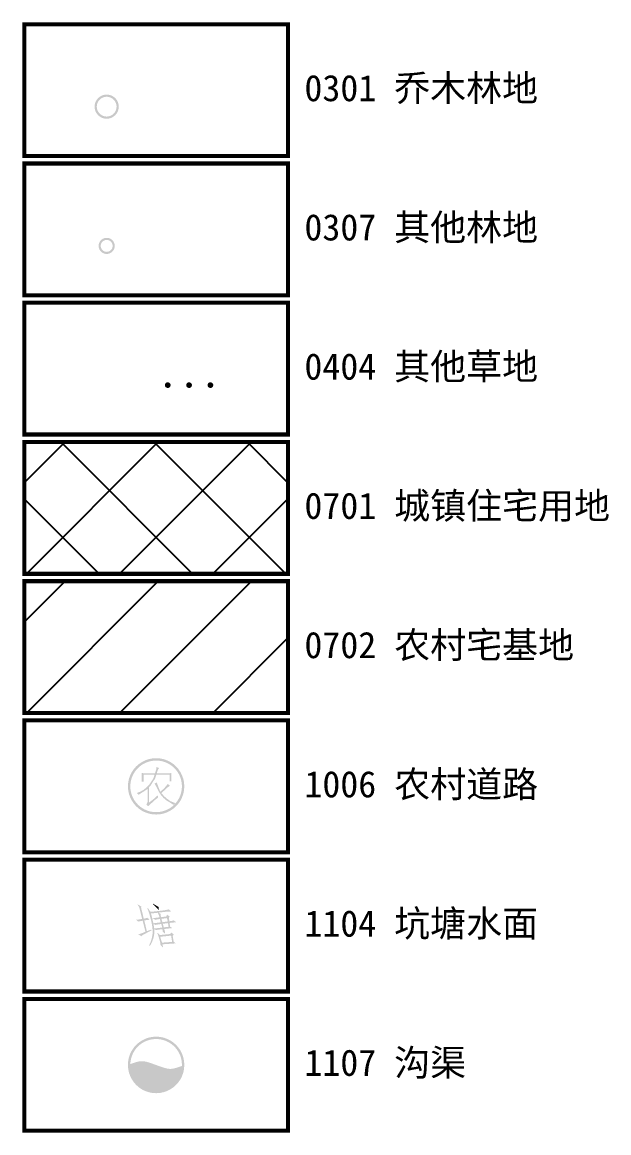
# Model space of a CAD drawing. Header units: millimetres. Extents: x 36 to 39581050, y -68 to 4134463.
# Drawn here: x 39581032.22 to 39581050.02, y 4134370.78 to 4134404.48 of the extents above; entities that cross this region are included whole.
import ezdxf

# ---------------------------------------------------------------- set-up
doc = ezdxf.new("R2010")
doc.units = ezdxf.units.MM
doc.layers.add('勘测定界图_DLWK_图廓__国家2017地形图图廓__LEGEND_MODEL', color=7, linetype='CONTINUOUS', lineweight=0)
doc.styles.add('仿宋_GB2312', font='FangSong-Regular(1).ttf')

msp = doc.modelspace()

# ---------------------------------------------------------------- hatches: boundary and pattern name
at = {"layer": '勘测定界图_DLWK_图廓__国家2017地形图图廓__LEGEND_MODEL'}
h = msp.add_hatch(color=116, dxfattribs=at)
h.paths.add_polyline_path([(39581034.784, 4134402.286), (39581034.735, 4134402.282), (39581034.687, 4134402.272), (39581034.642, 4134402.257), (39581034.599, 4134402.235), (39581034.56, 4134402.209), (39581034.525, 4134402.178), (39581034.494, 4134402.143), (39581034.468, 4134402.104), (39581034.446, 4134402.061), (39581034.431, 4134402.016), (39581034.421, 4134401.969), (39581034.418, 4134401.919), (39581034.421, 4134401.869), (39581034.431, 4134401.822), (39581034.446, 4134401.776), (39581034.468, 4134401.734), (39581034.494, 4134401.695), (39581034.525, 4134401.66), (39581034.56, 4134401.629), (39581034.599, 4134401.602), (39581034.642, 4134401.581), (39581034.687, 4134401.565), (39581034.735, 4134401.556), (39581034.784, 4134401.552), (39581034.834, 4134401.556), (39581034.882, 4134401.565), (39581034.927, 4134401.581), (39581034.969, 4134401.602), (39581035.008, 4134401.629), (39581035.043, 4134401.66), (39581035.074, 4134401.695), (39581035.101, 4134401.734), (39581035.122, 4134401.776), (39581035.138, 4134401.822), (39581035.147, 4134401.869), (39581035.151, 4134401.919), (39581035.147, 4134401.969), (39581035.138, 4134402.016), (39581035.122, 4134402.061), (39581035.101, 4134402.104), (39581035.074, 4134402.143), (39581035.043, 4134402.178), (39581035.008, 4134402.209), (39581034.969, 4134402.235), (39581034.927, 4134402.257), (39581034.882, 4134402.272), (39581034.834, 4134402.282)])
h.paths.add_polyline_path([(39581034.784, 4134401.619), (39581034.744, 4134401.622), (39581034.705, 4134401.63), (39581034.668, 4134401.643), (39581034.633, 4134401.66), (39581034.601, 4134401.682), (39581034.572, 4134401.707), (39581034.547, 4134401.736), (39581034.525, 4134401.768), (39581034.508, 4134401.802), (39581034.495, 4134401.839), (39581034.487, 4134401.878), (39581034.484, 4134401.919), (39581034.487, 4134401.96), (39581034.495, 4134401.999), (39581034.508, 4134402.036), (39581034.525, 4134402.07), (39581034.547, 4134402.102), (39581034.572, 4134402.131), (39581034.601, 4134402.156), (39581034.633, 4134402.178), (39581034.668, 4134402.195), (39581034.705, 4134402.208), (39581034.744, 4134402.216), (39581034.784, 4134402.219), (39581034.825, 4134402.216), (39581034.864, 4134402.208), (39581034.901, 4134402.195), (39581034.935, 4134402.178), (39581034.967, 4134402.156), (39581034.996, 4134402.131), (39581035.022, 4134402.102), (39581035.043, 4134402.07), (39581035.061, 4134402.036), (39581035.073, 4134401.999), (39581035.081, 4134401.96), (39581035.084, 4134401.919), (39581035.081, 4134401.878), (39581035.073, 4134401.839), (39581035.061, 4134401.802), (39581035.043, 4134401.768), (39581035.022, 4134401.736), (39581034.996, 4134401.707), (39581034.967, 4134401.682), (39581034.935, 4134401.66), (39581034.901, 4134401.643), (39581034.864, 4134401.63), (39581034.825, 4134401.622)], flags=0)
h = msp.add_hatch(color=114, dxfattribs=at)
h.paths.add_polyline_path([(39581034.78, 4134397.938), (39581034.747, 4134397.935), (39581034.715, 4134397.928), (39581034.685, 4134397.917), (39581034.657, 4134397.903), (39581034.632, 4134397.885), (39581034.608, 4134397.864), (39581034.588, 4134397.84), (39581034.571, 4134397.813), (39581034.557, 4134397.785), (39581034.547, 4134397.755), (39581034.542, 4134397.723), (39581034.54, 4134397.69), (39581034.543, 4134397.657), (39581034.55, 4134397.625), (39581034.561, 4134397.595), (39581034.575, 4134397.567), (39581034.593, 4134397.541), (39581034.615, 4134397.518), (39581034.638, 4134397.498), (39581034.665, 4134397.481), (39581034.693, 4134397.467), (39581034.723, 4134397.457), (39581034.755, 4134397.451), (39581034.788, 4134397.45), (39581034.822, 4134397.452), (39581034.853, 4134397.459), (39581034.883, 4134397.47), (39581034.911, 4134397.485), (39581034.937, 4134397.503), (39581034.96, 4134397.524), (39581034.98, 4134397.548), (39581034.997, 4134397.574), (39581035.011, 4134397.603), (39581035.021, 4134397.633), (39581035.027, 4134397.665), (39581035.029, 4134397.698), (39581035.026, 4134397.731), (39581035.019, 4134397.763), (39581035.008, 4134397.793), (39581034.993, 4134397.821), (39581034.975, 4134397.847), (39581034.954, 4134397.87), (39581034.93, 4134397.89), (39581034.904, 4134397.907), (39581034.875, 4134397.921), (39581034.845, 4134397.931), (39581034.813, 4134397.937)])
h.paths.add_polyline_path([(39581034.787, 4134397.513), (39581034.763, 4134397.515), (39581034.739, 4134397.519), (39581034.717, 4134397.526), (39581034.696, 4134397.536), (39581034.676, 4134397.549), (39581034.659, 4134397.564), (39581034.643, 4134397.581), (39581034.63, 4134397.6), (39581034.619, 4134397.621), (39581034.611, 4134397.643), (39581034.606, 4134397.666), (39581034.604, 4134397.691), (39581034.605, 4134397.715), (39581034.609, 4134397.739), (39581034.617, 4134397.761), (39581034.627, 4134397.782), (39581034.639, 4134397.802), (39581034.654, 4134397.819), (39581034.671, 4134397.835), (39581034.69, 4134397.848), (39581034.711, 4134397.859), (39581034.733, 4134397.867), (39581034.757, 4134397.872), (39581034.781, 4134397.875), (39581034.806, 4134397.873), (39581034.829, 4134397.869), (39581034.852, 4134397.862), (39581034.873, 4134397.851), (39581034.892, 4134397.839), (39581034.91, 4134397.824), (39581034.925, 4134397.807), (39581034.939, 4134397.788), (39581034.949, 4134397.767), (39581034.957, 4134397.745), (39581034.963, 4134397.722), (39581034.965, 4134397.697), (39581034.964, 4134397.673), (39581034.959, 4134397.649), (39581034.952, 4134397.627), (39581034.942, 4134397.606), (39581034.929, 4134397.586), (39581034.914, 4134397.568), (39581034.897, 4134397.553), (39581034.878, 4134397.54), (39581034.857, 4134397.529), (39581034.835, 4134397.521), (39581034.812, 4134397.515), (39581034.787, 4134397.513)], flags=0)
for color, points in [(114, [(39581036.637, 4134393.555), (39581036.626, 4134393.554), (39581036.614, 4134393.552), (39581036.604, 4134393.548), (39581036.594, 4134393.543), (39581036.585, 4134393.537), (39581036.576, 4134393.53), (39581036.569, 4134393.522), (39581036.563, 4134393.512), (39581036.558, 4134393.502), (39581036.554, 4134393.492), (39581036.552, 4134393.481), (39581036.551, 4134393.469), (39581036.552, 4134393.457), (39581036.554, 4134393.446), (39581036.558, 4134393.435), (39581036.563, 4134393.425), (39581036.569, 4134393.416), (39581036.576, 4134393.408), (39581036.585, 4134393.401), (39581036.594, 4134393.394), (39581036.604, 4134393.389), (39581036.614, 4134393.386), (39581036.626, 4134393.383), (39581036.637, 4134393.383), (39581036.649, 4134393.383), (39581036.66, 4134393.386), (39581036.671, 4134393.389), (39581036.681, 4134393.394), (39581036.69, 4134393.401), (39581036.698, 4134393.408), (39581036.706, 4134393.416), (39581036.712, 4134393.425), (39581036.717, 4134393.435), (39581036.72, 4134393.446), (39581036.723, 4134393.457), (39581036.724, 4134393.469), (39581036.723, 4134393.481), (39581036.72, 4134393.492), (39581036.717, 4134393.502), (39581036.712, 4134393.512), (39581036.706, 4134393.522), (39581036.698, 4134393.53), (39581036.69, 4134393.537), (39581036.681, 4134393.543), (39581036.671, 4134393.548), (39581036.66, 4134393.552), (39581036.649, 4134393.554)]), (114, [(39581037.284, 4134393.555), (39581037.272, 4134393.554), (39581037.261, 4134393.552), (39581037.251, 4134393.548), (39581037.241, 4134393.543), (39581037.231, 4134393.537), (39581037.223, 4134393.53), (39581037.216, 4134393.522), (39581037.21, 4134393.512), (39581037.205, 4134393.502), (39581037.201, 4134393.492), (39581037.199, 4134393.481), (39581037.198, 4134393.469), (39581037.199, 4134393.457), (39581037.201, 4134393.446), (39581037.205, 4134393.435), (39581037.21, 4134393.425), (39581037.216, 4134393.416), (39581037.223, 4134393.408), (39581037.231, 4134393.401), (39581037.241, 4134393.394), (39581037.251, 4134393.389), (39581037.261, 4134393.386), (39581037.272, 4134393.383), (39581037.284, 4134393.383), (39581037.296, 4134393.383), (39581037.307, 4134393.386), (39581037.318, 4134393.389), (39581037.328, 4134393.394), (39581037.337, 4134393.401), (39581037.345, 4134393.408), (39581037.352, 4134393.416), (39581037.359, 4134393.425), (39581037.364, 4134393.435), (39581037.367, 4134393.446), (39581037.37, 4134393.457), (39581037.37, 4134393.469), (39581037.37, 4134393.481), (39581037.367, 4134393.492), (39581037.364, 4134393.502), (39581037.359, 4134393.512), (39581037.352, 4134393.522), (39581037.345, 4134393.53), (39581037.337, 4134393.537), (39581037.328, 4134393.543), (39581037.318, 4134393.548), (39581037.307, 4134393.552), (39581037.296, 4134393.554)]), (114, [(39581037.931, 4134393.555), (39581037.919, 4134393.554), (39581037.908, 4134393.552), (39581037.897, 4134393.548), (39581037.888, 4134393.543), (39581037.878, 4134393.537), (39581037.87, 4134393.53), (39581037.863, 4134393.522), (39581037.857, 4134393.512), (39581037.852, 4134393.502), (39581037.848, 4134393.492), (39581037.846, 4134393.481), (39581037.845, 4134393.469), (39581037.846, 4134393.457), (39581037.848, 4134393.446), (39581037.852, 4134393.435), (39581037.857, 4134393.425), (39581037.863, 4134393.416), (39581037.87, 4134393.408), (39581037.878, 4134393.401), (39581037.888, 4134393.394), (39581037.897, 4134393.389), (39581037.908, 4134393.386), (39581037.919, 4134393.383), (39581037.931, 4134393.383), (39581037.943, 4134393.383), (39581037.954, 4134393.386), (39581037.965, 4134393.389), (39581037.975, 4134393.394), (39581037.984, 4134393.401), (39581037.992, 4134393.408), (39581037.999, 4134393.416), (39581038.006, 4134393.425), (39581038.011, 4134393.435), (39581038.014, 4134393.446), (39581038.017, 4134393.457), (39581038.017, 4134393.469), (39581038.017, 4134393.481), (39581038.014, 4134393.492), (39581038.011, 4134393.502), (39581038.006, 4134393.512), (39581037.999, 4134393.522), (39581037.992, 4134393.53), (39581037.984, 4134393.537), (39581037.975, 4134393.543), (39581037.965, 4134393.548), (39581037.954, 4134393.552), (39581037.943, 4134393.554)]), (0, [(39581036.746, 4134381.7), (39581036.746, 4134381.451), (39581036.691, 4134381.451), (39581036.691, 4134381.644), (39581036.29, 4134381.644), (39581036.249, 4134381.52), (39581036.18, 4134381.423), (39581036.124, 4134381.326), (39581036.069, 4134381.271), (39581036.069, 4134380.801), (39581036.18, 4134380.884), (39581036.276, 4134380.967), (39581036.332, 4134381.022), (39581036.345, 4134380.953), (39581036.235, 4134380.87), (39581036.18, 4134380.815), (39581036.083, 4134380.732), (39581036.041, 4134380.691), (39581035.986, 4134380.746), (39581036, 4134380.76), (39581036.028, 4134380.829), (39581036.028, 4134381.216), (39581035.945, 4134381.161), (39581035.834, 4134381.092), (39581035.751, 4134381.036), (39581035.696, 4134381.092), (39581035.806, 4134381.133), (39581035.903, 4134381.188), (39581035.986, 4134381.257), (39581036.069, 4134381.34), (39581036.138, 4134381.437), (39581036.207, 4134381.548), (39581036.235, 4134381.644), (39581035.903, 4134381.644), (39581035.903, 4134381.437), (39581035.848, 4134381.437), (39581035.848, 4134381.7), (39581035.931, 4134381.686), (39581036.249, 4134381.686), (39581036.29, 4134381.81), (39581036.29, 4134381.879), (39581036.373, 4134381.852), (39581036.332, 4134381.782), (39581036.304, 4134381.686), (39581036.677, 4134381.686)]), (0, [(39581036.87, 4134380.788), (39581036.815, 4134380.732), (39581036.705, 4134380.801), (39581036.594, 4134380.87), (39581036.511, 4134380.94), (39581036.428, 4134381.036), (39581036.373, 4134381.119), (39581036.318, 4134381.23), (39581036.29, 4134381.285), (39581036.235, 4134381.382), (39581036.304, 4134381.409), (39581036.345, 4134381.299), (39581036.387, 4134381.188), (39581036.414, 4134381.133), (39581036.525, 4134381.23), (39581036.594, 4134381.313), (39581036.636, 4134381.368), (39581036.705, 4134381.313), (39581036.622, 4134381.257), (39581036.539, 4134381.174), (39581036.442, 4134381.092), (39581036.525, 4134380.995), (39581036.622, 4134380.912), (39581036.718, 4134380.843), (39581036.829, 4134380.801)]), (150, [(39581036.094, 4134377.245), (39581036.083, 4134377.245), (39581036.072, 4134377.245), (39581036.06, 4134377.244), (39581036.048, 4134377.243), (39581036.035, 4134377.241), (39581036.021, 4134377.24), (39581036.007, 4134377.238), (39581035.992, 4134377.235), (39581035.976, 4134377.233), (39581035.96, 4134377.23), (39581035.943, 4134377.226), (39581035.926, 4134377.223), (39581036.004, 4134376.898), (39581036.139, 4134376.949), (39581036.15, 4134376.926), (39581036.102, 4134376.902), (39581036.059, 4134376.879), (39581036.019, 4134376.858), (39581035.983, 4134376.839), (39581035.95, 4134376.822), (39581035.922, 4134376.806), (39581035.897, 4134376.792), (39581035.876, 4134376.779), (39581035.859, 4134376.769), (39581035.846, 4134376.76), (39581035.836, 4134376.753), (39581035.831, 4134376.747), (39581035.741, 4134376.809), (39581035.753, 4134376.81), (39581035.766, 4134376.812), (39581035.78, 4134376.815), (39581035.795, 4134376.819), (39581035.812, 4134376.824), (39581035.829, 4134376.83), (39581035.848, 4134376.836), (39581035.868, 4134376.843), (39581035.889, 4134376.852), (39581035.912, 4134376.861), (39581035.935, 4134376.871), (39581035.96, 4134376.881), (39581035.876, 4134377.217), (39581035.856, 4134377.214), (39581035.838, 4134377.21), (39581035.821, 4134377.207), (39581035.807, 4134377.204), (39581035.793, 4134377.201), (39581035.782, 4134377.199), (39581035.772, 4134377.197), (39581035.764, 4134377.195), (39581035.757, 4134377.193), (39581035.752, 4134377.192), (39581035.749, 4134377.19), (39581035.747, 4134377.189), (39581035.674, 4134377.245), (39581035.685, 4134377.245), (39581035.696, 4134377.246), (39581035.709, 4134377.247), (39581035.722, 4134377.248), (39581035.736, 4134377.25), (39581035.751, 4134377.252), (39581035.767, 4134377.255), (39581035.784, 4134377.258), (39581035.801, 4134377.261), (39581035.819, 4134377.265), (39581035.839, 4134377.269), (39581035.859, 4134377.273), (39581035.792, 4134377.542), (39581035.788, 4134377.561), (39581035.783, 4134377.579), (39581035.779, 4134377.596), (39581035.774, 4134377.611), (39581035.768, 4134377.626), (39581035.762, 4134377.64), (39581035.756, 4134377.652), (39581035.749, 4134377.664), (39581035.742, 4134377.674), (39581035.735, 4134377.683), (39581035.727, 4134377.691), (39581035.719, 4134377.698), (39581035.73, 4134377.71), (39581035.842, 4134377.643), (39581035.838, 4134377.64), (39581035.834, 4134377.636), (39581035.832, 4134377.632), (39581035.83, 4134377.626), (39581035.829, 4134377.619), (39581035.829, 4134377.61), (39581035.83, 4134377.601), (39581035.832, 4134377.59), (39581035.835, 4134377.578), (39581035.838, 4134377.566), (39581035.842, 4134377.551), (39581035.848, 4134377.536), (39581035.909, 4134377.279), (39581035.923, 4134377.282), (39581035.935, 4134377.284), (39581035.947, 4134377.287), (39581035.958, 4134377.289), (39581035.968, 4134377.292), (39581035.978, 4134377.294), (39581035.986, 4134377.296), (39581035.994, 4134377.299), (39581036, 4134377.301), (39581036.006, 4134377.303), (39581036.011, 4134377.305), (39581036.016, 4134377.307), (39581036.094, 4134377.245)]), (150, [(39581036.195, 4134377.732), (39581036.209, 4134377.724), (39581036.223, 4134377.715), (39581036.237, 4134377.707), (39581036.251, 4134377.699), (39581036.265, 4134377.69), (39581036.279, 4134377.682), (39581036.293, 4134377.673), (39581036.307, 4134377.665), (39581036.321, 4134377.657), (39581036.335, 4134377.648), (39581036.349, 4134377.64), (39581036.363, 4134377.631), (39581036.363, 4134377.622), (39581036.364, 4134377.613), (39581036.365, 4134377.604), (39581036.365, 4134377.596), (39581036.365, 4134377.588), (39581036.365, 4134377.58), (39581036.365, 4134377.572), (39581036.365, 4134377.564), (39581036.365, 4134377.557), (39581036.364, 4134377.55), (39581036.363, 4134377.543), (39581036.363, 4134377.536), (39581036.349, 4134377.552), (39581036.336, 4134377.568), (39581036.322, 4134377.583), (39581036.308, 4134377.599), (39581036.294, 4134377.614), (39581036.28, 4134377.63), (39581036.265, 4134377.645), (39581036.251, 4134377.661), (39581036.236, 4134377.676), (39581036.22, 4134377.691), (39581036.205, 4134377.706), (39581036.189, 4134377.721)]), (7, [(39581036.284, 4134372.019), (39581036.23, 4134372.021), (39581036.176, 4134372.026), (39581036.123, 4134372.035), (39581036.071, 4134372.047), (39581036.02, 4134372.062), (39581035.971, 4134372.081), (39581035.922, 4134372.103), (39581035.875, 4134372.128), (39581035.83, 4134372.156), (39581035.787, 4134372.188), (39581035.745, 4134372.222), (39581035.705, 4134372.259), (39581035.669, 4134372.297), (39581035.636, 4134372.337), (39581035.606, 4134372.379), (39581035.578, 4134372.423), (39581035.553, 4134372.468), (39581035.532, 4134372.514), (39581035.513, 4134372.562), (39581035.497, 4134372.611), (39581035.485, 4134372.66), (39581035.475, 4134372.711), (39581035.469, 4134372.763), (39581035.466, 4134372.815), (39581035.512, 4134372.831), (39581035.555, 4134372.846), (39581035.594, 4134372.86), (39581035.631, 4134372.872), (39581035.665, 4134372.883), (39581035.696, 4134372.892), (39581035.726, 4134372.9), (39581035.754, 4134372.906), (39581035.78, 4134372.911), (39581035.806, 4134372.915), (39581035.83, 4134372.917), (39581035.855, 4134372.918), (39581035.879, 4134372.917), (39581035.904, 4134372.915), (39581035.93, 4134372.911), (39581035.957, 4134372.906), (39581035.987, 4134372.899), (39581036.018, 4134372.89), (39581036.052, 4134372.88), (39581036.088, 4134372.868), (39581036.129, 4134372.855), (39581036.172, 4134372.839), (39581036.22, 4134372.822), (39581036.272, 4134372.803), (39581036.323, 4134372.785), (39581036.37, 4134372.768), (39581036.414, 4134372.753), (39581036.455, 4134372.739), (39581036.493, 4134372.726), (39581036.529, 4134372.715), (39581036.563, 4134372.706), (39581036.596, 4134372.699), (39581036.627, 4134372.693), (39581036.657, 4134372.688), (39581036.686, 4134372.686), (39581036.715, 4134372.685), (39581036.715, 4134372.685), (39581036.741, 4134372.685), (39581036.767, 4134372.687), (39581036.793, 4134372.691), (39581036.821, 4134372.696), (39581036.849, 4134372.702), (39581036.878, 4134372.709), (39581036.909, 4134372.718), (39581036.943, 4134372.728), (39581036.978, 4134372.74), (39581037.016, 4134372.752), (39581037.057, 4134372.767), (39581037.101, 4134372.782), (39581037.096, 4134372.733), (39581037.088, 4134372.684), (39581037.078, 4134372.636), (39581037.065, 4134372.59), (39581037.048, 4134372.544), (39581037.03, 4134372.499), (39581037.008, 4134372.455), (39581036.984, 4134372.413), (39581036.957, 4134372.372), (39581036.928, 4134372.332), (39581036.896, 4134372.294), (39581036.862, 4134372.258), (39581036.822, 4134372.221), (39581036.781, 4134372.187), (39581036.737, 4134372.156), (39581036.692, 4134372.128), (39581036.645, 4134372.103), (39581036.597, 4134372.081), (39581036.547, 4134372.062), (39581036.496, 4134372.047), (39581036.445, 4134372.035), (39581036.392, 4134372.026), (39581036.338, 4134372.021), (39581036.284, 4134372.019)])]:
    msp.add_hatch(color=color, dxfattribs=at).paths.add_polyline_path(points)
h = msp.add_hatch(color=0, dxfattribs=at)
h.paths.add_polyline_path([(39581036.284, 4134382.149), (39581036.168, 4134382.141), (39581036.057, 4134382.119), (39581035.951, 4134382.082), (39581035.852, 4134382.032), (39581035.762, 4134381.971), (39581035.679, 4134381.899), (39581035.607, 4134381.817), (39581035.546, 4134381.726), (39581035.496, 4134381.627), (39581035.459, 4134381.521), (39581035.437, 4134381.41), (39581035.429, 4134381.294), (39581035.437, 4134381.178), (39581035.459, 4134381.067), (39581035.496, 4134380.961), (39581035.546, 4134380.862), (39581035.607, 4134380.771), (39581035.679, 4134380.689), (39581035.762, 4134380.617), (39581035.852, 4134380.555), (39581035.951, 4134380.506), (39581036.057, 4134380.469), (39581036.168, 4134380.446), (39581036.284, 4134380.439), (39581036.4, 4134380.446), (39581036.512, 4134380.469), (39581036.617, 4134380.506), (39581036.716, 4134380.555), (39581036.807, 4134380.617), (39581036.889, 4134380.689), (39581036.961, 4134380.771), (39581037.023, 4134380.862), (39581037.072, 4134380.961), (39581037.109, 4134381.067), (39581037.132, 4134381.178), (39581037.139, 4134381.294), (39581037.132, 4134381.41), (39581037.109, 4134381.521), (39581037.072, 4134381.627), (39581037.023, 4134381.726), (39581036.961, 4134381.817), (39581036.889, 4134381.899), (39581036.807, 4134381.971), (39581036.716, 4134382.032), (39581036.617, 4134382.082), (39581036.512, 4134382.119), (39581036.4, 4134382.141)])
h.paths.add_polyline_path([(39581036.284, 4134382.076), (39581036.311, 4134382.076), (39581036.337, 4134382.074), (39581036.363, 4134382.072), (39581036.389, 4134382.069), (39581036.414, 4134382.065), (39581036.44, 4134382.061), (39581036.465, 4134382.055), (39581036.49, 4134382.049), (39581036.515, 4134382.041), (39581036.54, 4134382.033), (39581036.564, 4134382.024), (39581036.589, 4134382.015), (39581036.612, 4134382.004), (39581036.634, 4134381.993), (39581036.657, 4134381.982), (39581036.678, 4134381.97), (39581036.7, 4134381.957), (39581036.721, 4134381.943), (39581036.741, 4134381.929), (39581036.761, 4134381.914), (39581036.781, 4134381.898), (39581036.8, 4134381.882), (39581036.819, 4134381.865), (39581036.837, 4134381.847), (39581036.855, 4134381.829), (39581036.872, 4134381.81), (39581036.888, 4134381.791), (39581036.904, 4134381.771), (39581036.919, 4134381.751), (39581036.933, 4134381.731), (39581036.947, 4134381.71), (39581036.96, 4134381.688), (39581036.972, 4134381.666), (39581036.984, 4134381.644), (39581036.995, 4134381.621), (39581037.005, 4134381.598), (39581037.015, 4134381.574), (39581037.023, 4134381.55), (39581037.032, 4134381.525), (39581037.039, 4134381.5), (39581037.045, 4134381.475), (39581037.051, 4134381.45), (39581037.055, 4134381.424), (39581037.059, 4134381.398), (39581037.062, 4134381.372), (39581037.064, 4134381.346), (39581037.066, 4134381.32), (39581037.066, 4134381.294), (39581037.066, 4134381.268), (39581037.064, 4134381.241), (39581037.062, 4134381.215), (39581037.059, 4134381.19), (39581037.055, 4134381.164), (39581037.051, 4134381.138), (39581037.045, 4134381.113), (39581037.039, 4134381.088), (39581037.032, 4134381.063), (39581037.023, 4134381.038), (39581037.015, 4134381.014), (39581037.005, 4134380.99), (39581036.995, 4134380.966), (39581036.984, 4134380.944), (39581036.972, 4134380.922), (39581036.96, 4134380.9), (39581036.947, 4134380.878), (39581036.933, 4134380.857), (39581036.919, 4134380.837), (39581036.904, 4134380.817), (39581036.888, 4134380.797), (39581036.872, 4134380.778), (39581036.855, 4134380.759), (39581036.837, 4134380.741), (39581036.819, 4134380.723), (39581036.8, 4134380.706), (39581036.781, 4134380.69), (39581036.761, 4134380.674), (39581036.741, 4134380.659), (39581036.721, 4134380.645), (39581036.7, 4134380.631), (39581036.678, 4134380.618), (39581036.657, 4134380.606), (39581036.634, 4134380.594), (39581036.612, 4134380.584), (39581036.589, 4134380.573), (39581036.564, 4134380.564), (39581036.54, 4134380.555), (39581036.515, 4134380.547), (39581036.49, 4134380.539), (39581036.465, 4134380.533), (39581036.44, 4134380.527), (39581036.414, 4134380.523), (39581036.389, 4134380.519), (39581036.363, 4134380.516), (39581036.337, 4134380.514), (39581036.311, 4134380.512), (39581036.284, 4134380.512), (39581036.258, 4134380.512), (39581036.232, 4134380.514), (39581036.206, 4134380.516), (39581036.18, 4134380.519), (39581036.154, 4134380.523), (39581036.129, 4134380.527), (39581036.103, 4134380.533), (39581036.078, 4134380.539), (39581036.053, 4134380.547), (39581036.028, 4134380.555), (39581036.004, 4134380.564), (39581035.98, 4134380.573), (39581035.957, 4134380.584), (39581035.934, 4134380.594), (39581035.912, 4134380.606), (39581035.89, 4134380.618), (39581035.869, 4134380.631), (39581035.848, 4134380.645), (39581035.827, 4134380.659), (39581035.807, 4134380.674), (39581035.787, 4134380.69), (39581035.768, 4134380.706), (39581035.749, 4134380.723), (39581035.731, 4134380.741), (39581035.714, 4134380.759), (39581035.697, 4134380.778), (39581035.68, 4134380.797), (39581035.665, 4134380.817), (39581035.65, 4134380.837), (39581035.635, 4134380.857), (39581035.622, 4134380.878), (39581035.609, 4134380.9), (39581035.596, 4134380.922), (39581035.585, 4134380.944), (39581035.574, 4134380.966), (39581035.564, 4134380.99), (39581035.554, 4134381.014), (39581035.545, 4134381.038), (39581035.537, 4134381.063), (39581035.53, 4134381.088), (39581035.523, 4134381.113), (39581035.518, 4134381.138), (39581035.513, 4134381.164), (39581035.509, 4134381.19), (39581035.506, 4134381.215), (39581035.504, 4134381.241), (39581035.503, 4134381.268), (39581035.502, 4134381.294), (39581035.503, 4134381.32), (39581035.504, 4134381.346), (39581035.506, 4134381.372), (39581035.509, 4134381.398), (39581035.513, 4134381.424), (39581035.518, 4134381.45), (39581035.523, 4134381.475), (39581035.53, 4134381.5), (39581035.537, 4134381.525), (39581035.545, 4134381.55), (39581035.554, 4134381.574), (39581035.564, 4134381.598), (39581035.574, 4134381.621), (39581035.585, 4134381.644), (39581035.596, 4134381.666), (39581035.609, 4134381.688), (39581035.622, 4134381.71), (39581035.635, 4134381.731), (39581035.65, 4134381.751), (39581035.665, 4134381.771), (39581035.68, 4134381.791), (39581035.697, 4134381.81), (39581035.714, 4134381.829), (39581035.731, 4134381.847), (39581035.749, 4134381.865), (39581035.768, 4134381.882), (39581035.787, 4134381.898), (39581035.807, 4134381.914), (39581035.827, 4134381.929), (39581035.848, 4134381.943), (39581035.869, 4134381.957), (39581035.89, 4134381.97), (39581035.912, 4134381.982), (39581035.934, 4134381.993), (39581035.957, 4134382.004), (39581035.98, 4134382.015), (39581036.004, 4134382.024), (39581036.028, 4134382.033), (39581036.053, 4134382.041), (39581036.078, 4134382.049), (39581036.103, 4134382.055), (39581036.129, 4134382.061), (39581036.154, 4134382.065), (39581036.18, 4134382.069), (39581036.206, 4134382.072), (39581036.232, 4134382.074), (39581036.258, 4134382.076)], flags=0)
h = msp.add_hatch(color=150, dxfattribs=at)
h.paths.add_polyline_path([(39581036.614, 4134377.402), (39581036.693, 4134377.346), (39581036.67, 4134377.307), (39581036.687, 4134377.2), (39581036.703, 4134377.202), (39581036.717, 4134377.204), (39581036.731, 4134377.206), (39581036.744, 4134377.209), (39581036.757, 4134377.211), (39581036.768, 4134377.213), (39581036.779, 4134377.215), (39581036.789, 4134377.218), (39581036.798, 4134377.22), (39581036.807, 4134377.223), (39581036.814, 4134377.226), (39581036.821, 4134377.228), (39581036.894, 4134377.167), (39581036.885, 4134377.167), (39581036.875, 4134377.166), (39581036.863, 4134377.166), (39581036.849, 4134377.165), (39581036.835, 4134377.164), (39581036.819, 4134377.163), (39581036.801, 4134377.161), (39581036.782, 4134377.159), (39581036.762, 4134377.157), (39581036.74, 4134377.155), (39581036.717, 4134377.153), (39581036.693, 4134377.15), (39581036.709, 4134377.038), (39581036.777, 4134376.993), (39581036.53, 4134376.965), (39581036.536, 4134376.942), (39581036.542, 4134376.921), (39581036.546, 4134376.902), (39581036.55, 4134376.886), (39581036.552, 4134376.871), (39581036.554, 4134376.859), (39581036.555, 4134376.849), (39581036.555, 4134376.841), (39581036.555, 4134376.835), (39581036.553, 4134376.832), (39581036.55, 4134376.83), (39581036.547, 4134376.831), (39581036.48, 4134376.887), (39581036.481, 4134376.893), (39581036.481, 4134376.898), (39581036.482, 4134376.904), (39581036.482, 4134376.91), (39581036.482, 4134376.916), (39581036.481, 4134376.922), (39581036.481, 4134376.928), (39581036.48, 4134376.934), (39581036.479, 4134376.941), (39581036.478, 4134376.947), (39581036.476, 4134376.953), (39581036.474, 4134376.96), (39581036.448, 4134376.957), (39581036.424, 4134376.954), (39581036.402, 4134376.952), (39581036.382, 4134376.949), (39581036.363, 4134376.947), (39581036.347, 4134376.944), (39581036.333, 4134376.942), (39581036.32, 4134376.94), (39581036.31, 4134376.938), (39581036.301, 4134376.936), (39581036.294, 4134376.934), (39581036.29, 4134376.932), (39581036.228, 4134376.96), (39581036.231, 4134376.917), (39581036.231, 4134376.874), (39581036.228, 4134376.831), (39581036.223, 4134376.789), (39581036.216, 4134376.746), (39581036.206, 4134376.704), (39581036.193, 4134376.661), (39581036.178, 4134376.619), (39581036.161, 4134376.577), (39581036.141, 4134376.535), (39581036.119, 4134376.493), (39581036.094, 4134376.451), (39581036.071, 4134376.467), (39581036.088, 4134376.502), (39581036.102, 4134376.537), (39581036.116, 4134376.571), (39581036.128, 4134376.605), (39581036.139, 4134376.638), (39581036.148, 4134376.67), (39581036.157, 4134376.702), (39581036.163, 4134376.733), (39581036.169, 4134376.764), (39581036.173, 4134376.795), (39581036.176, 4134376.824), (39581036.178, 4134376.853), (39581036.178, 4134376.883), (39581036.178, 4134376.914), (39581036.176, 4134376.945), (39581036.173, 4134376.978), (39581036.17, 4134377.013), (39581036.165, 4134377.048), (39581036.16, 4134377.084), (39581036.153, 4134377.122), (39581036.145, 4134377.161), (39581036.137, 4134377.201), (39581036.127, 4134377.242), (39581036.116, 4134377.284), (39581036.105, 4134377.326), (39581036.095, 4134377.364), (39581036.085, 4134377.4), (39581036.075, 4134377.432), (39581036.066, 4134377.462), (39581036.057, 4134377.489), (39581036.049, 4134377.512), (39581036.042, 4134377.533), (39581036.034, 4134377.551), (39581036.028, 4134377.566), (39581036.021, 4134377.578), (39581036.016, 4134377.587), (39581036.038, 4134377.598), (39581036.111, 4134377.486), (39581036.195, 4134377.494), (39581036.272, 4134377.502), (39581036.342, 4134377.51), (39581036.405, 4134377.517), (39581036.462, 4134377.524), (39581036.511, 4134377.531), (39581036.553, 4134377.537), (39581036.588, 4134377.543), (39581036.616, 4134377.549), (39581036.638, 4134377.554), (39581036.652, 4134377.559), (39581036.659, 4134377.564), (39581036.749, 4134377.497), (39581036.731, 4134377.497), (39581036.71, 4134377.496), (39581036.686, 4134377.495), (39581036.66, 4134377.493), (39581036.632, 4134377.491), (39581036.6, 4134377.489), (39581036.566, 4134377.486), (39581036.53, 4134377.482), (39581036.49, 4134377.478), (39581036.449, 4134377.474), (39581036.404, 4134377.469), (39581036.357, 4134377.463), (39581036.43, 4134377.419), (39581036.426, 4134377.417), (39581036.423, 4134377.415), (39581036.421, 4134377.412), (39581036.42, 4134377.408), (39581036.419, 4134377.403), (39581036.418, 4134377.398), (39581036.419, 4134377.391), (39581036.42, 4134377.384), (39581036.421, 4134377.376), (39581036.423, 4134377.367), (39581036.426, 4134377.357), (39581036.43, 4134377.346), (39581036.435, 4134377.324), (39581036.598, 4134377.346), (39581036.614, 4134377.402)])
h.paths.add_polyline_path([(39581036.374, 4134377.368), (39581036.37, 4134377.378), (39581036.366, 4134377.388), (39581036.363, 4134377.397), (39581036.359, 4134377.406), (39581036.355, 4134377.414), (39581036.351, 4134377.421), (39581036.348, 4134377.429), (39581036.344, 4134377.435), (39581036.34, 4134377.442), (39581036.336, 4134377.448), (39581036.333, 4134377.453), (39581036.329, 4134377.458), (39581036.127, 4134377.435), (39581036.133, 4134377.416), (39581036.139, 4134377.396), (39581036.145, 4134377.375), (39581036.15, 4134377.353), (39581036.156, 4134377.33), (39581036.162, 4134377.305), (39581036.169, 4134377.28), (39581036.175, 4134377.254), (39581036.181, 4134377.227), (39581036.187, 4134377.198), (39581036.194, 4134377.169), (39581036.2, 4134377.139), (39581036.209, 4134377.14), (39581036.22, 4134377.141), (39581036.233, 4134377.143), (39581036.247, 4134377.144), (39581036.264, 4134377.146), (39581036.281, 4134377.149), (39581036.301, 4134377.151), (39581036.322, 4134377.154), (39581036.345, 4134377.157), (39581036.37, 4134377.16), (39581036.396, 4134377.163), (39581036.424, 4134377.167), (39581036.396, 4134377.268), (39581036.378, 4134377.266), (39581036.361, 4134377.264), (39581036.346, 4134377.262), (39581036.331, 4134377.259), (39581036.318, 4134377.257), (39581036.307, 4134377.255), (39581036.296, 4134377.253), (39581036.287, 4134377.25), (39581036.279, 4134377.248), (39581036.272, 4134377.245), (39581036.266, 4134377.242), (39581036.262, 4134377.24), (39581036.178, 4134377.296), (39581036.19, 4134377.297), (39581036.204, 4134377.298), (39581036.218, 4134377.299), (39581036.233, 4134377.301), (39581036.249, 4134377.302), (39581036.266, 4134377.304), (39581036.284, 4134377.306), (39581036.302, 4134377.308), (39581036.322, 4134377.31), (39581036.342, 4134377.313), (39581036.363, 4134377.315), (39581036.385, 4134377.318), (39581036.374, 4134377.368)], flags=0)
h.paths.add_polyline_path([(39581036.223, 4134376.982), (39581036.234, 4134376.982), (39581036.247, 4134376.983), (39581036.261, 4134376.984), (39581036.277, 4134376.985), (39581036.295, 4134376.987), (39581036.315, 4134376.989), (39581036.336, 4134376.992), (39581036.359, 4134376.995), (39581036.384, 4134376.998), (39581036.411, 4134377.002), (39581036.439, 4134377.006), (39581036.469, 4134377.01), (39581036.441, 4134377.116), (39581036.417, 4134377.114), (39581036.396, 4134377.111), (39581036.375, 4134377.108), (39581036.357, 4134377.106), (39581036.34, 4134377.103), (39581036.325, 4134377.101), (39581036.311, 4134377.099), (39581036.299, 4134377.097), (39581036.289, 4134377.094), (39581036.28, 4134377.092), (39581036.273, 4134377.09), (39581036.267, 4134377.088), (39581036.206, 4134377.116), (39581036.208, 4134377.106), (39581036.209, 4134377.096), (39581036.211, 4134377.085), (39581036.213, 4134377.074), (39581036.214, 4134377.063), (39581036.216, 4134377.052), (39581036.217, 4134377.041), (39581036.218, 4134377.029), (39581036.219, 4134377.018), (39581036.221, 4134377.006), (39581036.222, 4134376.994)], flags=0)
h.paths.add_polyline_path([(39581036.474, 4134377.172), (39581036.637, 4134377.195), (39581036.614, 4134377.296), (39581036.446, 4134377.273), (39581036.474, 4134377.172)], flags=0)
h.paths.add_polyline_path([(39581036.519, 4134377.016), (39581036.665, 4134377.033), (39581036.642, 4134377.144), (39581036.486, 4134377.122), (39581036.519, 4134377.016)], flags=0)
h = msp.add_hatch(color=150, dxfattribs=at)
h.paths.add_polyline_path([(39581036.816, 4134376.579), (39581036.883, 4134376.529), (39581036.474, 4134376.501), (39581036.479, 4134376.487), (39581036.483, 4134376.475), (39581036.486, 4134376.463), (39581036.488, 4134376.453), (39581036.49, 4134376.444), (39581036.491, 4134376.435), (39581036.492, 4134376.428), (39581036.492, 4134376.421), (39581036.491, 4134376.416), (39581036.49, 4134376.411), (39581036.488, 4134376.408), (39581036.486, 4134376.406), (39581036.413, 4134376.49), (39581036.415, 4134376.494), (39581036.416, 4134376.498), (39581036.416, 4134376.504), (39581036.417, 4134376.51), (39581036.416, 4134376.516), (39581036.416, 4134376.523), (39581036.415, 4134376.531), (39581036.413, 4134376.539), (39581036.411, 4134376.548), (39581036.408, 4134376.558), (39581036.405, 4134376.568), (39581036.402, 4134376.579), (39581036.399, 4134376.59), (39581036.396, 4134376.602), (39581036.393, 4134376.613), (39581036.39, 4134376.625), (39581036.387, 4134376.637), (39581036.384, 4134376.648), (39581036.38, 4134376.66), (39581036.377, 4134376.672), (39581036.373, 4134376.685), (39581036.37, 4134376.697), (39581036.366, 4134376.709), (39581036.363, 4134376.722), (39581036.359, 4134376.734), (39581036.355, 4134376.746), (39581036.351, 4134376.758), (39581036.348, 4134376.769), (39581036.344, 4134376.78), (39581036.34, 4134376.79), (39581036.336, 4134376.8), (39581036.333, 4134376.809), (39581036.329, 4134376.818), (39581036.325, 4134376.826), (39581036.321, 4134376.835), (39581036.318, 4134376.842), (39581036.335, 4134376.848), (39581036.396, 4134376.781), (39581036.715, 4134376.814), (39581036.738, 4134376.859), (39581036.821, 4134376.803), (39581036.788, 4134376.758), (39581036.816, 4134376.579)])
h.paths.add_polyline_path([(39581036.738, 4134376.764), (39581036.407, 4134376.73), (39581036.463, 4134376.551), (39581036.771, 4134376.574), (39581036.738, 4134376.764)], flags=0)
h = msp.add_hatch(color=0, dxfattribs=at)
h.paths.add_polyline_path([(39581036.284, 4134373.699), (39581036.168, 4134373.691), (39581036.057, 4134373.669), (39581035.951, 4134373.632), (39581035.852, 4134373.582), (39581035.762, 4134373.521), (39581035.679, 4134373.449), (39581035.607, 4134373.367), (39581035.546, 4134373.276), (39581035.496, 4134373.177), (39581035.459, 4134373.071), (39581035.437, 4134372.96), (39581035.429, 4134372.844), (39581035.437, 4134372.728), (39581035.459, 4134372.617), (39581035.496, 4134372.511), (39581035.546, 4134372.412), (39581035.607, 4134372.321), (39581035.679, 4134372.239), (39581035.762, 4134372.167), (39581035.852, 4134372.105), (39581035.951, 4134372.056), (39581036.057, 4134372.019), (39581036.168, 4134371.996), (39581036.284, 4134371.989), (39581036.4, 4134371.996), (39581036.512, 4134372.019), (39581036.617, 4134372.056), (39581036.716, 4134372.105), (39581036.807, 4134372.167), (39581036.889, 4134372.239), (39581036.961, 4134372.321), (39581037.023, 4134372.412), (39581037.072, 4134372.511), (39581037.109, 4134372.617), (39581037.132, 4134372.728), (39581037.139, 4134372.844), (39581037.132, 4134372.96), (39581037.109, 4134373.071), (39581037.072, 4134373.177), (39581037.023, 4134373.276), (39581036.961, 4134373.367), (39581036.889, 4134373.449), (39581036.807, 4134373.521), (39581036.716, 4134373.582), (39581036.617, 4134373.632), (39581036.512, 4134373.669), (39581036.4, 4134373.691)])
h.paths.add_polyline_path([(39581036.284, 4134373.626), (39581036.311, 4134373.626), (39581036.337, 4134373.624), (39581036.363, 4134373.622), (39581036.389, 4134373.619), (39581036.414, 4134373.615), (39581036.44, 4134373.611), (39581036.465, 4134373.605), (39581036.49, 4134373.599), (39581036.515, 4134373.591), (39581036.54, 4134373.583), (39581036.564, 4134373.574), (39581036.589, 4134373.565), (39581036.612, 4134373.554), (39581036.634, 4134373.543), (39581036.657, 4134373.532), (39581036.678, 4134373.52), (39581036.7, 4134373.507), (39581036.721, 4134373.493), (39581036.741, 4134373.479), (39581036.761, 4134373.464), (39581036.781, 4134373.448), (39581036.8, 4134373.432), (39581036.819, 4134373.415), (39581036.837, 4134373.397), (39581036.855, 4134373.379), (39581036.872, 4134373.36), (39581036.888, 4134373.341), (39581036.904, 4134373.321), (39581036.919, 4134373.301), (39581036.933, 4134373.281), (39581036.947, 4134373.26), (39581036.96, 4134373.238), (39581036.972, 4134373.216), (39581036.984, 4134373.194), (39581036.995, 4134373.171), (39581037.005, 4134373.148), (39581037.015, 4134373.124), (39581037.023, 4134373.1), (39581037.032, 4134373.075), (39581037.039, 4134373.05), (39581037.045, 4134373.025), (39581037.051, 4134373), (39581037.055, 4134372.974), (39581037.059, 4134372.948), (39581037.062, 4134372.922), (39581037.064, 4134372.896), (39581037.066, 4134372.87), (39581037.066, 4134372.844), (39581037.066, 4134372.818), (39581037.064, 4134372.791), (39581037.062, 4134372.765), (39581037.059, 4134372.74), (39581037.055, 4134372.714), (39581037.051, 4134372.688), (39581037.045, 4134372.663), (39581037.039, 4134372.638), (39581037.032, 4134372.613), (39581037.023, 4134372.588), (39581037.015, 4134372.564), (39581037.005, 4134372.54), (39581036.995, 4134372.516), (39581036.984, 4134372.494), (39581036.972, 4134372.472), (39581036.96, 4134372.45), (39581036.947, 4134372.428), (39581036.933, 4134372.407), (39581036.919, 4134372.387), (39581036.904, 4134372.367), (39581036.888, 4134372.347), (39581036.872, 4134372.328), (39581036.855, 4134372.309), (39581036.837, 4134372.291), (39581036.819, 4134372.273), (39581036.8, 4134372.256), (39581036.781, 4134372.24), (39581036.761, 4134372.224), (39581036.741, 4134372.209), (39581036.721, 4134372.195), (39581036.7, 4134372.181), (39581036.678, 4134372.168), (39581036.657, 4134372.156), (39581036.634, 4134372.144), (39581036.612, 4134372.134), (39581036.589, 4134372.123), (39581036.564, 4134372.114), (39581036.54, 4134372.105), (39581036.515, 4134372.097), (39581036.49, 4134372.089), (39581036.465, 4134372.083), (39581036.44, 4134372.077), (39581036.414, 4134372.073), (39581036.389, 4134372.069), (39581036.363, 4134372.066), (39581036.337, 4134372.064), (39581036.311, 4134372.062), (39581036.284, 4134372.062), (39581036.258, 4134372.062), (39581036.232, 4134372.064), (39581036.206, 4134372.066), (39581036.18, 4134372.069), (39581036.154, 4134372.073), (39581036.129, 4134372.077), (39581036.103, 4134372.083), (39581036.078, 4134372.089), (39581036.053, 4134372.097), (39581036.028, 4134372.105), (39581036.004, 4134372.114), (39581035.98, 4134372.123), (39581035.957, 4134372.134), (39581035.934, 4134372.144), (39581035.912, 4134372.156), (39581035.89, 4134372.168), (39581035.869, 4134372.181), (39581035.848, 4134372.195), (39581035.827, 4134372.209), (39581035.807, 4134372.224), (39581035.787, 4134372.24), (39581035.768, 4134372.256), (39581035.749, 4134372.273), (39581035.731, 4134372.291), (39581035.714, 4134372.309), (39581035.697, 4134372.328), (39581035.68, 4134372.347), (39581035.665, 4134372.367), (39581035.65, 4134372.387), (39581035.635, 4134372.407), (39581035.622, 4134372.428), (39581035.609, 4134372.45), (39581035.596, 4134372.472), (39581035.585, 4134372.494), (39581035.574, 4134372.516), (39581035.564, 4134372.54), (39581035.554, 4134372.564), (39581035.545, 4134372.588), (39581035.537, 4134372.613), (39581035.53, 4134372.638), (39581035.523, 4134372.663), (39581035.518, 4134372.688), (39581035.513, 4134372.714), (39581035.509, 4134372.74), (39581035.506, 4134372.765), (39581035.504, 4134372.791), (39581035.503, 4134372.818), (39581035.502, 4134372.844), (39581035.503, 4134372.87), (39581035.504, 4134372.896), (39581035.506, 4134372.922), (39581035.509, 4134372.948), (39581035.513, 4134372.974), (39581035.518, 4134373), (39581035.523, 4134373.025), (39581035.53, 4134373.05), (39581035.537, 4134373.075), (39581035.545, 4134373.1), (39581035.554, 4134373.124), (39581035.564, 4134373.148), (39581035.574, 4134373.171), (39581035.585, 4134373.194), (39581035.596, 4134373.216), (39581035.609, 4134373.238), (39581035.622, 4134373.26), (39581035.635, 4134373.281), (39581035.65, 4134373.301), (39581035.665, 4134373.321), (39581035.68, 4134373.341), (39581035.697, 4134373.36), (39581035.714, 4134373.379), (39581035.731, 4134373.397), (39581035.749, 4134373.415), (39581035.768, 4134373.432), (39581035.787, 4134373.448), (39581035.807, 4134373.464), (39581035.827, 4134373.479), (39581035.848, 4134373.493), (39581035.869, 4134373.507), (39581035.89, 4134373.52), (39581035.912, 4134373.532), (39581035.934, 4134373.543), (39581035.957, 4134373.554), (39581035.98, 4134373.565), (39581036.004, 4134373.574), (39581036.028, 4134373.583), (39581036.053, 4134373.591), (39581036.078, 4134373.599), (39581036.103, 4134373.605), (39581036.129, 4134373.611), (39581036.154, 4134373.615), (39581036.18, 4134373.619), (39581036.206, 4134373.622), (39581036.232, 4134373.624), (39581036.258, 4134373.626)], flags=0)
h = msp.add_hatch(color=0, dxfattribs=at)
h.paths.add_polyline_path([(39581035.855, 4134372.954), (39581035.828, 4134372.954), (39581035.801, 4134372.951), (39581035.773, 4134372.947), (39581035.744, 4134372.942), (39581035.713, 4134372.934), (39581035.681, 4134372.926), (39581035.647, 4134372.915), (39581035.61, 4134372.904), (39581035.57, 4134372.89), (39581035.527, 4134372.875), (39581035.48, 4134372.859), (39581035.429, 4134372.841), (39581035.429, 4134372.838), (39581035.437, 4134372.722), (39581035.459, 4134372.611), (39581035.496, 4134372.505), (39581035.546, 4134372.406), (39581035.607, 4134372.315), (39581035.679, 4134372.233), (39581035.761, 4134372.161), (39581035.852, 4134372.099), (39581035.951, 4134372.05), (39581036.057, 4134372.013), (39581036.168, 4134371.99), (39581036.284, 4134371.983), (39581036.4, 4134371.99), (39581036.511, 4134372.013), (39581036.617, 4134372.049), (39581036.715, 4134372.099), (39581036.806, 4134372.16), (39581036.888, 4134372.232), (39581036.96, 4134372.314), (39581037.022, 4134372.404), (39581037.071, 4134372.503), (39581037.108, 4134372.608), (39581037.131, 4134372.719), (39581037.139, 4134372.835), (39581037.089, 4134372.817), (39581037.042, 4134372.8), (39581036.999, 4134372.785), (39581036.959, 4134372.772), (39581036.922, 4134372.76), (39581036.888, 4134372.75), (39581036.856, 4134372.741), (39581036.826, 4134372.734), (39581036.797, 4134372.729), (39581036.769, 4134372.725), (39581036.742, 4134372.722), (39581036.715, 4134372.721), (39581036.688, 4134372.722), (39581036.661, 4134372.725), (39581036.633, 4134372.729), (39581036.604, 4134372.734), (39581036.573, 4134372.742), (39581036.54, 4134372.75), (39581036.506, 4134372.761), (39581036.468, 4134372.773), (39581036.428, 4134372.787), (39581036.384, 4134372.802), (39581036.336, 4134372.819), (39581036.285, 4134372.838), (39581036.233, 4134372.857), (39581036.186, 4134372.874), (39581036.142, 4134372.889), (39581036.102, 4134372.903), (39581036.064, 4134372.915), (39581036.029, 4134372.925), (39581035.997, 4134372.934), (39581035.966, 4134372.942), (39581035.937, 4134372.947), (39581035.909, 4134372.951), (39581035.882, 4134372.954)])
h.paths.add_polyline_path([(39581035.855, 4134372.954), (39581035.855, 4134372.881), (39581035.878, 4134372.88), (39581035.902, 4134372.878), (39581035.927, 4134372.874), (39581035.953, 4134372.869), (39581035.981, 4134372.862), (39581036.012, 4134372.854), (39581036.044, 4134372.844), (39581036.08, 4134372.833), (39581036.119, 4134372.819), (39581036.162, 4134372.804), (39581036.209, 4134372.787), (39581036.26, 4134372.769), (39581036.312, 4134372.75), (39581036.36, 4134372.733), (39581036.404, 4134372.717), (39581036.446, 4134372.703), (39581036.485, 4134372.69), (39581036.522, 4134372.679), (39581036.557, 4134372.67), (39581036.59, 4134372.662), (39581036.622, 4134372.656), (39581036.654, 4134372.652), (39581036.684, 4134372.649), (39581036.715, 4134372.648), (39581036.74, 4134372.649), (39581036.764, 4134372.65), (39581036.789, 4134372.653), (39581036.814, 4134372.657), (39581036.84, 4134372.662), (39581036.866, 4134372.668), (39581036.894, 4134372.675), (39581036.923, 4134372.684), (39581036.954, 4134372.693), (39581036.987, 4134372.704), (39581037.021, 4134372.716), (39581037.059, 4134372.728), (39581037.056, 4134372.711), (39581037.053, 4134372.695), (39581037.05, 4134372.678), (39581037.046, 4134372.661), (39581037.042, 4134372.645), (39581037.038, 4134372.628), (39581037.033, 4134372.612), (39581037.028, 4134372.596), (39581037.022, 4134372.58), (39581037.017, 4134372.563), (39581037.01, 4134372.547), (39581037.004, 4134372.532), (39581036.994, 4134372.509), (39581036.983, 4134372.486), (39581036.971, 4134372.464), (39581036.959, 4134372.442), (39581036.946, 4134372.421), (39581036.932, 4134372.4), (39581036.918, 4134372.379), (39581036.903, 4134372.359), (39581036.887, 4134372.34), (39581036.871, 4134372.321), (39581036.854, 4134372.302), (39581036.836, 4134372.284), (39581036.818, 4134372.266), (39581036.799, 4134372.249), (39581036.78, 4134372.233), (39581036.76, 4134372.218), (39581036.74, 4134372.203), (39581036.72, 4134372.188), (39581036.699, 4134372.175), (39581036.678, 4134372.162), (39581036.656, 4134372.15), (39581036.633, 4134372.138), (39581036.611, 4134372.127), (39581036.588, 4134372.117), (39581036.564, 4134372.107), (39581036.539, 4134372.098), (39581036.515, 4134372.09), (39581036.49, 4134372.083), (39581036.465, 4134372.077), (39581036.439, 4134372.071), (39581036.414, 4134372.067), (39581036.388, 4134372.063), (39581036.362, 4134372.06), (39581036.336, 4134372.058), (39581036.31, 4134372.056), (39581036.284, 4134372.056), (39581036.258, 4134372.056), (39581036.232, 4134372.058), (39581036.206, 4134372.06), (39581036.18, 4134372.063), (39581036.154, 4134372.067), (39581036.129, 4134372.071), (39581036.103, 4134372.077), (39581036.078, 4134372.083), (39581036.053, 4134372.091), (39581036.028, 4134372.099), (39581036.004, 4134372.108), (39581035.98, 4134372.117), (39581035.957, 4134372.128), (39581035.934, 4134372.138), (39581035.912, 4134372.15), (39581035.89, 4134372.162), (39581035.868, 4134372.175), (39581035.847, 4134372.189), (39581035.827, 4134372.203), (39581035.807, 4134372.218), (39581035.787, 4134372.234), (39581035.768, 4134372.25), (39581035.749, 4134372.267), (39581035.731, 4134372.285), (39581035.713, 4134372.303), (39581035.696, 4134372.322), (39581035.68, 4134372.341), (39581035.664, 4134372.361), (39581035.649, 4134372.381), (39581035.635, 4134372.401), (39581035.621, 4134372.422), (39581035.608, 4134372.444), (39581035.596, 4134372.466), (39581035.585, 4134372.488), (39581035.574, 4134372.51), (39581035.564, 4134372.534), (39581035.555, 4134372.554), (39581035.547, 4134372.575), (39581035.54, 4134372.595), (39581035.534, 4134372.616), (39581035.528, 4134372.638), (39581035.523, 4134372.659), (39581035.518, 4134372.68), (39581035.514, 4134372.702), (39581035.51, 4134372.724), (39581035.507, 4134372.745), (39581035.505, 4134372.767), (39581035.504, 4134372.789), (39581035.545, 4134372.804), (39581035.583, 4134372.817), (39581035.619, 4134372.829), (39581035.652, 4134372.84), (39581035.683, 4134372.85), (39581035.711, 4134372.858), (39581035.738, 4134372.865), (39581035.764, 4134372.871), (39581035.788, 4134372.875), (39581035.811, 4134372.879), (39581035.833, 4134372.88), (39581035.855, 4134372.881), (39581035.855, 4134372.954)], flags=0)

# ---------------------------------------------------------------- linework, layer by layer
at = {"layer": '勘测定界图_DLWK_图廓__国家2017地形图图廓__LEGEND_MODEL', "color": 57, "lineweight": 25, "const_width": 0.125}
for points in [[(39581032.284, 4134400.419), (39581040.284, 4134400.419), (39581040.284, 4134404.419), (39581032.284, 4134404.419)], [(39581032.284, 4134396.194), (39581040.284, 4134396.194), (39581040.284, 4134400.194), (39581032.284, 4134400.194)], [(39581032.284, 4134391.969), (39581040.284, 4134391.969), (39581040.284, 4134395.969), (39581032.284, 4134395.969)], [(39581032.284, 4134387.744), (39581040.284, 4134387.744), (39581040.284, 4134391.744), (39581032.284, 4134391.744)], [(39581032.284, 4134383.519), (39581040.284, 4134383.519), (39581040.284, 4134387.519), (39581032.284, 4134387.519)], [(39581032.284, 4134379.294), (39581040.284, 4134379.294), (39581040.284, 4134383.294), (39581032.284, 4134383.294)], [(39581032.284, 4134375.069), (39581040.284, 4134375.069), (39581040.284, 4134379.069), (39581032.284, 4134379.069)], [(39581032.284, 4134370.844), (39581040.284, 4134370.844), (39581040.284, 4134374.844), (39581032.284, 4134374.844)]]:
    msp.add_lwpolyline(points, close=True, dxfattribs=at)
at = {"layer": '勘测定界图_DLWK_图廓__国家2017地形图图廓__LEGEND_MODEL', "color": 20, "lineweight": 25}
for points in [[(39581032.284, 4134390.506), (39581033.522, 4134391.744)], [(39581032.35, 4134387.744), (39581036.35, 4134391.744)], [(39581033.39, 4134391.744), (39581037.39, 4134387.744)], [(39581035.178, 4134387.744), (39581039.178, 4134391.744)], [(39581036.218, 4134391.744), (39581040.218, 4134387.744)], [(39581039.047, 4134391.744), (39581040.284, 4134390.506)], [(39581032.284, 4134390.021), (39581034.561, 4134387.744)], [(39581038.007, 4134387.744), (39581040.284, 4134390.021)], [(39581032.284, 4134386.281), (39581033.522, 4134387.519)], [(39581032.35, 4134383.519), (39581036.35, 4134387.519)], [(39581035.178, 4134383.519), (39581039.178, 4134387.519)], [(39581038.007, 4134383.519), (39581040.284, 4134385.796)]]:
    msp.add_lwpolyline(points, dxfattribs=at)

# ---------------------------------------------------------------- texts
at = {"layer": '勘测定界图_DLWK_图廓__国家2017地形图图廓__LEGEND_MODEL', "color": 0, "style": '仿宋_GB2312'}
for s, height, p in [('0301 乔木林地', 0.8004, (39581040.784, 4134402.084)), ('0307 其他林地', 0.8004, (39581040.784, 4134397.859)), ('0404 其他草地', 0.8004, (39581040.784, 4134393.634)), ('0701 城镇住宅用地', 0.80036, (39581040.784, 4134389.409)), ('0702 农村宅基地', 0.8004, (39581040.784, 4134385.184)), ('1006 农村道路', 0.8004, (39581040.784, 4134380.959)), ('1104 坑塘水面', 0.8004, (39581040.784, 4134376.734)), ('1107 沟渠', 0.8004, (39581040.784, 4134372.509))]:
    msp.add_text(s, height=height, dxfattribs=at).set_placement(p)

doc.saveas('drawing.dxf')
